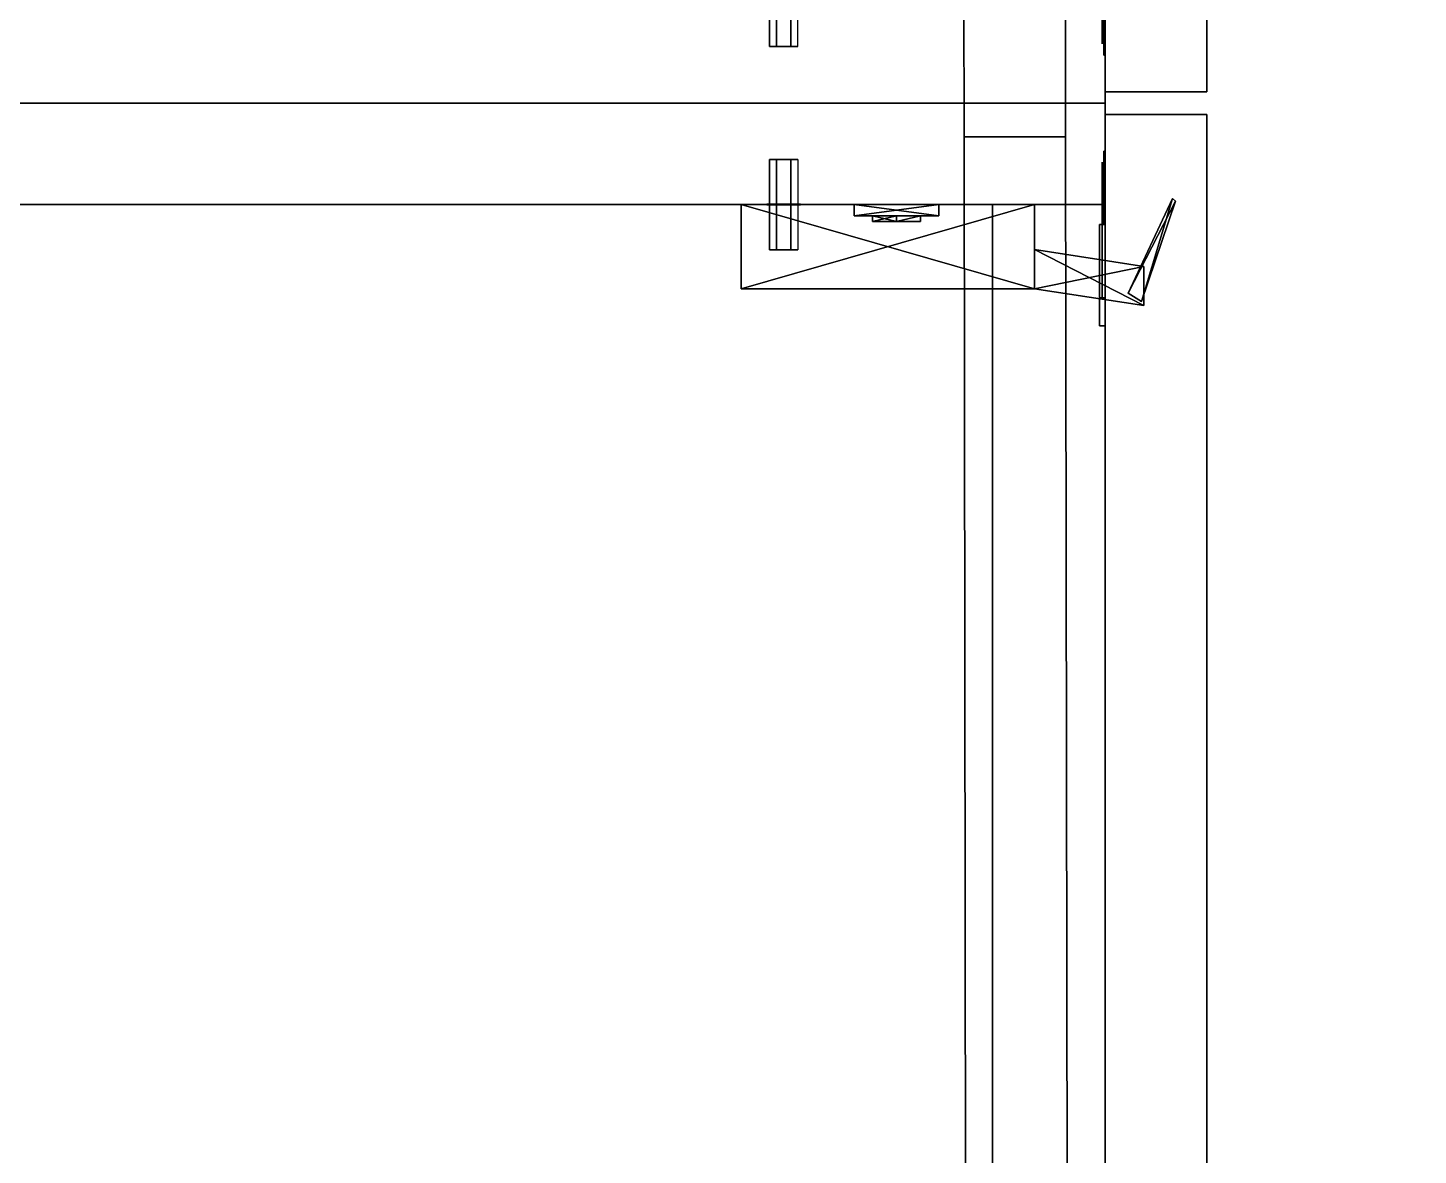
# Model space of a CAD drawing. Extents: x 0 to 3022, y -4615 to 0.
# Drawn here: x 509 to 755.5, y -2079.9 to -1880.1 of the extents above; entities that cross this region are included whole.
import ezdxf

# ---------------------------------------------------------------- set-up
doc = ezdxf.new("R2010")
doc.units = 0
for name, color, linetype in [('LAYER0', 7, 'CONTINUOUS'), ('LAYER1', 7, 'CONTINUOUS'), ('LAYER3', 7, 'CONTINUOUS'), ('LAYER32', 7, 'CONTINUOUS'), ('LAYER35', 254, 'CONTINUOUS'), ('LAYER4', 7, 'CONTINUOUS'), ('LAYER42', 253, 'CONTINUOUS'), ('LAYER43', 28, 'CONTINUOUS'), ('LAYER44', 253, 'CONTINUOUS'), ('LAYER45', 28, 'CONTINUOUS'), ('LAYER46', 253, 'CONTINUOUS'), ('LAYER47', 253, 'CONTINUOUS'), ('LAYER52', 7, 'CONTINUOUS'), ('LAYER7', 7, 'CONTINUOUS'), ('LAYER79', 254, 'CONTINUOUS'), ('LAYER83', 253, 'CONTINUOUS'), ('LAYER84', 28, 'CONTINUOUS'), ('LAYER86', 28, 'CONTINUOUS'), ('LAYER94', 253, 'CONTINUOUS'), ('LAYER95', 253, 'CONTINUOUS')]:
    doc.layers.add(name, color=color, linetype=linetype)

msp = doc.modelspace()

# ---------------------------------------------------------------- linework, layer by layer
at = {"layer": 'LAYER0', "invisible_edges": 1}
for points in [[(2992, 0), (0, -4167.22), (0, 0), (2992, 0)], [(2992, -4162.78, 5), (0, 0, 5), (0, -4167.22, 5), (2992, -4162.78, 5)], [(0, 0, 5), (2992, -4162.78, 5), (2992, 0, 5), (0, 0, 5)], [(0, -4167.22), (2992, 0), (2992, -4162.78), (0, -4167.22)]]:
    msp.add_3dface(points, dxfattribs=at)
at = {"layer": 'LAYER3', "invisible_edges": 1}
for points in [[(230, -2947.406, 2554), (700, -1911.406, 2554), (230, -1911.406, 2554), (230, -2947.406, 2554)], [(700, -1911.406, 2554), (230, -2947.406, 2554), (700, -2947.406, 2554), (700, -1911.406, 2554)], [(230, -1911.406, 2536), (700, -1911.406, 2554), (700, -1911.406, 2536), (230, -1911.406, 2536)], [(700, -1911.406, 2554), (230, -1911.406, 2536), (230, -1911.406, 2554), (700, -1911.406, 2554)], [(700, -2947.406, 2536), (230, -1911.406, 2536), (700, -1911.406, 2536), (700, -2947.406, 2536)], [(230, -1911.406, 2536), (700, -2947.406, 2536), (230, -2947.406, 2536), (230, -1911.406, 2536)], [(700, -2947.406, 2536), (700, -1911.406, 2554), (700, -2947.406, 2554), (700, -2947.406, 2536)], [(700, -1911.406, 2554), (700, -2947.406, 2536), (700, -1911.406, 2536), (700, -1911.406, 2554)]]:
    msp.add_3dface(points, dxfattribs=at)
at = {"layer": 'LAYER32', "invisible_edges": 1}
for points in [[(254.6, -1911.406, 2181), (680, -2947.406, 2181), (254.6, -2947.406, 2181), (254.6, -1911.406, 2181)], [(680, -2947.406, 2181), (254.6, -1911.406, 2181), (680, -1911.406, 2181), (680, -2947.406, 2181)], [(254.6, -1911.406, 2181), (680, -1911.406, 2199), (680, -1911.406, 2181), (254.6, -1911.406, 2181)], [(680, -1911.406, 2199), (254.6, -1911.406, 2181), (254.6, -1911.406, 2199), (680, -1911.406, 2199)], [(680, -1911.406, 2199), (254.6, -2947.406, 2199), (680, -2947.406, 2199), (680, -1911.406, 2199)], [(254.6, -2947.406, 2199), (680, -1911.406, 2199), (254.6, -1911.406, 2199), (254.6, -2947.406, 2199)], [(680, -1911.406, 2199), (680, -2947.406, 2181), (680, -1911.406, 2181), (680, -1911.406, 2199)], [(680, -2947.406, 2181), (680, -1911.406, 2199), (680, -2947.406, 2199), (680, -2947.406, 2181)]]:
    msp.add_3dface(points, dxfattribs=at)
at = {"layer": 'LAYER35'}
for points in [[(645.5, -1903.406, 2178.5), (640.5, -1903.406, 2178.5), (641.75, -1903.406, 2180.665), (644.25, -1903.406, 2180.665)], [(645.5, -1903.406, 2178.5), (644.25, -1903.406, 2176.335), (641.75, -1903.406, 2176.335), (640.5, -1903.406, 2178.5)], [(640, -1911.356, 2178.5), (646, -1911.356, 2178.5), (644.5, -1911.356, 2181.098), (641.5, -1911.356, 2181.098)], [(640, -1911.356, 2178.5), (646, -1911.356, 2178.5), (644.5, -1911.356, 2175.902), (641.5, -1911.356, 2175.902)], [(640, -1911.456, 2178.5), (646, -1911.456, 2178.5), (644.5, -1911.456, 2181.098), (641.5, -1911.456, 2181.098)], [(640, -1911.456, 2178.5), (646, -1911.456, 2178.5), (644.5, -1911.456, 2175.902), (641.5, -1911.456, 2175.902)], [(645.5, -1919.406, 2178.5), (640.5, -1919.406, 2178.5), (641.75, -1919.406, 2180.665), (644.25, -1919.406, 2180.665)], [(645.5, -1919.406, 2178.5), (644.25, -1919.406, 2176.335), (641.75, -1919.406, 2176.335), (640.5, -1919.406, 2178.5)]]:
    msp.add_3dface(points, dxfattribs=at)
at = {"layer": 'LAYER4', "invisible_edges": 1}
for points in [[(230, -1911.406, 1826), (700, -2947.406, 1826), (230, -2947.406, 1826), (230, -1911.406, 1826)], [(700, -2947.406, 1826), (230, -1911.406, 1826), (700, -1911.406, 1826), (700, -2947.406, 1826)], [(230, -1911.406, 1826), (700, -1911.406, 1844), (700, -1911.406, 1826), (230, -1911.406, 1826)], [(700, -1911.406, 1844), (230, -1911.406, 1826), (230, -1911.406, 1844), (700, -1911.406, 1844)], [(700, -1911.406, 1844), (230, -2947.406, 1844), (700, -2947.406, 1844), (700, -1911.406, 1844)], [(230, -2947.406, 1844), (700, -1911.406, 1844), (230, -1911.406, 1844), (230, -2947.406, 1844)], [(700, -1911.406, 1844), (700, -2947.406, 1826), (700, -1911.406, 1826), (700, -1911.406, 1844)], [(700, -2947.406, 1826), (700, -1911.406, 1844), (700, -2947.406, 1844), (700, -2947.406, 1826)]]:
    msp.add_3dface(points, dxfattribs=at)
at = {"layer": 'LAYER42', "invisible_edges": 1}
for points in [[(700, -2427.906, 2552), (700, -1895.406, 1800), (700, -2427.906, 1800), (700, -2427.906, 2552)], [(700, -1895.406, 1800), (700, -2427.906, 2552), (700, -1895.406, 2552), (700, -1895.406, 1800)], [(718, -2427.906, 1800), (700, -1895.406, 1800), (718, -1895.406, 1800), (718, -2427.906, 1800)], [(700, -1895.406, 1800), (718, -2427.906, 1800), (700, -2427.906, 1800), (700, -1895.406, 1800)], [(718, -1895.406, 2552), (700, -1895.406, 1800), (700, -1895.406, 2552), (718, -1895.406, 2552)], [(700, -1895.406, 1800), (718, -1895.406, 2552), (718, -1895.406, 1800), (700, -1895.406, 1800)], [(700, -2427.906, 2552), (718, -1895.406, 2552), (700, -1895.406, 2552), (700, -2427.906, 2552)], [(718, -1895.406, 2552), (700, -2427.906, 2552), (718, -2427.906, 2552), (718, -1895.406, 2552)], [(718, -1895.406, 2552), (718, -2427.906, 1800), (718, -1895.406, 1800), (718, -1895.406, 2552)], [(718, -2427.906, 1800), (718, -1895.406, 2552), (718, -2427.906, 2552), (718, -2427.906, 1800)]]:
    msp.add_3dface(points, dxfattribs=at)
at = {"layer": 'LAYER43'}
for points, invisible_edges in [([(699.75, -1902.896, 1923.025), (699.75, -1901.906, 1928), (699.75, -1903.906, 1928), (699.75, -1903.906, 1922.5)], 10), ([(699.75, -1901.906, 1928), (699.75, -1902.896, 1932.975), (699.75, -1903.906, 1933.5), (699.75, -1903.906, 1928)], 10), ([(699.75, -1905.714, 1918.808), (699.75, -1902.896, 1923.025), (699.75, -1903.906, 1922.5), (699.75, -1907.406, 1922.5)], 10), ([(699.75, -1902.896, 1932.975), (699.75, -1905.714, 1937.192), (699.75, -1907.406, 1933.5), (699.75, -1903.906, 1933.5)], 10), ([(699.5, -1903.906, 1933.5), (699.5, -1903.906, 1922.5), (699.5, -1910.906, 1922.5), (699.5, -1910.697, 1933.317)], 4), ([(699.75, -1909.931, 1915.99), (699.75, -1905.714, 1918.808), (699.75, -1907.406, 1922.5), (699.75, -1910.906, 1922.5)], 10), ([(699.75, -1905.714, 1937.192), (699.75, -1909.931, 1940.01), (699.75, -1910.906, 1933.5), (699.75, -1907.406, 1933.5)], 10), ([(699.75, -1914.906, 1915), (699.75, -1909.931, 1915.99), (699.75, -1910.906, 1922.5), (699.75, -1914.906, 1919)], 2), ([(699.75, -1909.931, 1940.01), (699.75, -1914.906, 1941), (699.75, -1914.906, 1937), (699.75, -1910.906, 1933.5)], 8), ([(699.5, -1910.697, 1933.317), (699.5, -1910.906, 1922.5), (699.5, -1914.906, 1919), (699.5, -1914.906, 1937)], 5), ([(699, -1932.906, 1907), (699, -1927.906, 1919), (699, -1914.906, 1919), (699, -1914.906, 1907)], 1), ([(699, -1932.906, 1949), (699, -1927.906, 1937), (699, -1914.906, 1937), (699, -1914.906, 1949)], 1), ([(699.5, -1914.906, 1937), (699.5, -1914.906, 1919), (699.5, -1927.906, 1919), (699.5, -1927.906, 1937)], 1), ([(699, -1932.906, 1949), (699, -1932.906, 1907), (699, -1927.906, 1919), (699, -1927.906, 1937)], 10)]:
    msp.add_3dface(points, dxfattribs=dict(at, invisible_edges=invisible_edges))
for points in [[(699, -1932.906, 1907), (699, -1914.906, 1907), (699, -1914.906, 1907), (699, -1932.906, 1907)], [(699, -1932.906, 1949), (699, -1914.906, 1949), (699, -1914.906, 1949), (699, -1932.906, 1949)], [(699, -1927.906, 1919), (700, -1927.906, 1919), (700, -1914.906, 1919), (699, -1914.906, 1919)], [(699, -1914.906, 1919), (700, -1914.906, 1919), (700, -1914.906, 1907), (699, -1914.906, 1907)], [(699, -1914.906, 1907), (700, -1914.906, 1907), (700, -1932.906, 1907), (699, -1932.906, 1907)], [(699, -1927.906, 1937), (700, -1927.906, 1937), (700, -1914.906, 1937), (699, -1914.906, 1937)], [(699, -1914.906, 1937), (700, -1914.906, 1937), (700, -1914.906, 1949), (699, -1914.906, 1949)], [(699, -1914.906, 1949), (700, -1914.906, 1949), (700, -1932.906, 1949), (699, -1932.906, 1949)], [(700, -1914.906, 1919), (700, -1914.906, 1907), (700, -1914.906, 1919)], [(700, -1914.906, 1937), (700, -1914.906, 1949), (700, -1914.906, 1937)], [(700, -1932.906, 1907), (700, -1914.906, 1907), (700, -1914.906, 1949), (700, -1932.906, 1949)], [(699, -1927.906, 1919), (700, -1927.906, 1919), (700, -1927.906, 1937), (699, -1927.906, 1937)], [(700, -1927.906, 1919), (700, -1927.906, 1937), (700, -1927.906, 1919)], [(699, -1932.906, 1949), (700, -1932.906, 1949), (699, -1932.906, 1949)], [(700, -1932.906, 1907), (700, -1932.906, 1949), (699, -1932.906, 1949), (699, -1932.906, 1907)]]:
    msp.add_3dface(points, dxfattribs=at)
at = {"layer": 'LAYER44'}
for points in [[(711.9226, -1910.324, 1922.348), (712.5, -1910.815, 1922.348), (704.0754, -1927.098, 1922.348), (711.9226, -1910.324, 1922.348)], [(704.0754, -1927.098, 1933.652), (706.4556, -1928.588, 1933.652), (711.9226, -1910.324, 1933.652), (704.0754, -1927.098, 1933.652)], [(711.9226, -1910.324, 1933.652), (706.4556, -1928.588, 1933.652), (712.5, -1910.815, 1933.652), (711.9226, -1910.324, 1933.652)], [(687.5, -1911.406, 1921.217), (687.5, -1926.327, 1921.217), (635.5, -1911.406, 1921.217), (687.5, -1911.406, 1921.217)], [(635.5, -1911.406, 1921.217), (687.5, -1926.327, 1921.217), (635.5, -1926.327, 1921.217), (635.5, -1911.406, 1921.217)], [(635.5, -1911.406, 1921.217), (635.5, -1926.327, 1921.217), (635.5, -1911.406, 1934.783), (635.5, -1911.406, 1921.217)], [(635.5, -1911.406, 1934.783), (635.5, -1926.327, 1921.217), (635.5, -1926.327, 1934.783), (635.5, -1911.406, 1934.783)], [(635.5, -1911.406, 1934.783), (635.5, -1926.327, 1934.783), (687.5, -1911.406, 1934.783), (635.5, -1911.406, 1934.783)], [(687.5, -1911.406, 1934.783), (635.5, -1926.327, 1934.783), (687.5, -1926.327, 1934.783), (687.5, -1911.406, 1934.783)], [(670.5, -1913.396, 1954), (670.5, -1911.406, 1954), (655.5, -1911.406, 1954), (670.5, -1913.396, 1954)], [(670.5, -1913.396, 1954), (655.5, -1911.406, 1954), (655.5, -1913.396, 1954), (670.5, -1913.396, 1954)], [(655.5, -1913.396, 1954), (655.5, -1911.406, 1954), (655.5, -1911.406, 1902), (655.5, -1913.396, 1954)], [(655.5, -1913.396, 1954), (655.5, -1911.406, 1902), (655.5, -1913.396, 1902), (655.5, -1913.396, 1954)], [(655.5, -1913.396, 1902), (655.5, -1911.406, 1902), (670.5, -1911.406, 1902), (655.5, -1913.396, 1902)], [(655.5, -1913.396, 1902), (670.5, -1911.406, 1902), (670.5, -1913.396, 1902), (655.5, -1913.396, 1902)], [(670.5, -1911.406, 1902), (670.5, -1911.406, 1954), (670.5, -1913.396, 1954), (670.5, -1911.406, 1902)], [(670.5, -1911.406, 1902), (670.5, -1913.396, 1954), (670.5, -1913.396, 1902), (670.5, -1911.406, 1902)], [(704.0754, -1927.098, 1922.348), (712.5, -1910.815, 1922.348), (706.4556, -1928.588, 1922.348), (704.0754, -1927.098, 1922.348)], [(712.5, -1910.815, 1922.348), (712.5, -1910.815, 1933.652), (706.4556, -1928.588, 1922.348), (712.5, -1910.815, 1922.348)], [(706.4556, -1928.588, 1922.348), (712.5, -1910.815, 1933.652), (706.4556, -1928.588, 1933.652), (706.4556, -1928.588, 1922.348)], [(670.5, -1913.396, 1902), (670.5, -1913.396, 1954), (655.5, -1913.396, 1954), (670.5, -1913.396, 1902)], [(670.5, -1913.396, 1902), (655.5, -1913.396, 1954), (655.5, -1913.396, 1902), (670.5, -1913.396, 1902)], [(663, -1914.39, 1941.291), (658.7573, -1914.39, 1946.087), (663, -1913.396, 1941.291), (663, -1914.39, 1941.291)], [(663, -1913.396, 1941.291), (658.7573, -1914.39, 1946.087), (658.7573, -1913.396, 1946.087), (663, -1913.396, 1941.291)], [(658.7573, -1914.39, 1946.087), (663, -1914.39, 1950.883), (658.7573, -1913.396, 1946.087), (658.7573, -1914.39, 1946.087)], [(658.7573, -1913.396, 1946.087), (663, -1914.39, 1950.883), (663, -1913.396, 1950.883), (658.7573, -1913.396, 1946.087)], [(663, -1913.396, 1950.883), (658.7573, -1913.396, 1946.087), (663, -1913.396, 1941.291), (663, -1913.396, 1950.883)], [(663, -1914.39, 1905.117), (658.7573, -1914.39, 1909.913), (663, -1913.396, 1905.117), (663, -1914.39, 1905.117)], [(663, -1913.396, 1905.117), (658.7573, -1914.39, 1909.913), (658.7573, -1913.396, 1909.913), (663, -1913.396, 1905.117)], [(658.7573, -1914.39, 1909.913), (663, -1914.39, 1914.709), (658.7573, -1913.396, 1909.913), (658.7573, -1914.39, 1909.913)], [(658.7573, -1913.396, 1909.913), (663, -1914.39, 1914.709), (663, -1913.396, 1914.709), (658.7573, -1913.396, 1909.913)], [(663, -1913.396, 1914.709), (658.7573, -1913.396, 1909.913), (663, -1913.396, 1905.117), (663, -1913.396, 1914.709)], [(663, -1914.39, 1950.883), (658.7573, -1914.39, 1946.087), (667.2426, -1914.39, 1946.087), (663, -1914.39, 1950.883)], [(667.2426, -1914.39, 1946.087), (658.7573, -1914.39, 1946.087), (663, -1914.39, 1941.291), (667.2426, -1914.39, 1946.087)], [(663, -1914.39, 1914.709), (658.7573, -1914.39, 1909.913), (667.2426, -1914.39, 1909.913), (663, -1914.39, 1914.709)], [(667.2426, -1914.39, 1909.913), (658.7573, -1914.39, 1909.913), (663, -1914.39, 1905.117), (667.2426, -1914.39, 1909.913)], [(667.2426, -1914.39, 1946.087), (663, -1914.39, 1941.291), (667.2426, -1913.396, 1946.087), (667.2426, -1914.39, 1946.087)], [(667.2426, -1913.396, 1946.087), (663, -1914.39, 1941.291), (663, -1913.396, 1941.291), (667.2426, -1913.396, 1946.087)], [(663, -1913.396, 1950.883), (663, -1913.396, 1941.291), (667.2426, -1913.396, 1946.087), (663, -1913.396, 1950.883)], [(663, -1913.396, 1950.883), (663, -1914.39, 1950.883), (667.2426, -1913.396, 1946.087), (663, -1913.396, 1950.883)], [(667.2426, -1913.396, 1946.087), (663, -1914.39, 1950.883), (667.2426, -1914.39, 1946.087), (667.2426, -1913.396, 1946.087)], [(667.2426, -1914.39, 1909.913), (663, -1914.39, 1905.117), (667.2426, -1913.396, 1909.913), (667.2426, -1914.39, 1909.913)], [(667.2426, -1913.396, 1909.913), (663, -1914.39, 1905.117), (663, -1913.396, 1905.117), (667.2426, -1913.396, 1909.913)], [(663, -1913.396, 1914.709), (663, -1913.396, 1905.117), (667.2426, -1913.396, 1909.913), (663, -1913.396, 1914.709)], [(663, -1913.396, 1914.709), (663, -1914.39, 1914.709), (667.2426, -1913.396, 1909.913), (663, -1913.396, 1914.709)], [(667.2426, -1913.396, 1909.913), (663, -1914.39, 1914.709), (667.2426, -1914.39, 1909.913), (667.2426, -1913.396, 1909.913)], [(706.8654, -1922.348, 1921.217), (706.8654, -1929.312, 1921.217), (687.5, -1919.364, 1921.217), (706.8654, -1922.348, 1921.217)], [(687.5, -1919.364, 1921.217), (706.8654, -1929.312, 1921.217), (687.5, -1926.327, 1921.217), (687.5, -1919.364, 1921.217)], [(687.5, -1919.364, 1934.783), (687.5, -1926.327, 1934.783), (706.8654, -1922.348, 1934.783), (687.5, -1919.364, 1934.783)], [(706.8654, -1922.348, 1934.783), (687.5, -1926.327, 1934.783), (706.8654, -1929.312, 1934.783), (706.8654, -1922.348, 1934.783)], [(687.5, -1926.327, 1921.217), (687.5, -1926.327, 1934.783), (635.5, -1926.327, 1921.217), (687.5, -1926.327, 1921.217)], [(635.5, -1926.327, 1921.217), (687.5, -1926.327, 1934.783), (635.5, -1926.327, 1934.783), (635.5, -1926.327, 1921.217)], [(706.8654, -1929.312, 1921.217), (706.8654, -1929.312, 1934.783), (687.5, -1926.327, 1921.217), (706.8654, -1929.312, 1921.217)], [(687.5, -1926.327, 1921.217), (706.8654, -1929.312, 1934.783), (687.5, -1926.327, 1934.783), (687.5, -1926.327, 1921.217)]]:
    msp.add_3dface(points, dxfattribs=at)
at = {"layer": 'LAYER45'}
for points, invisible_edges in [([(699.75, -1902.896, 2447.025), (699.75, -1901.906, 2452), (699.75, -1903.906, 2452), (699.75, -1903.906, 2446.5)], 10), ([(699.75, -1901.906, 2452), (699.75, -1902.896, 2456.975), (699.75, -1903.906, 2457.5), (699.75, -1903.906, 2452)], 10), ([(699.75, -1905.714, 2442.808), (699.75, -1902.896, 2447.025), (699.75, -1903.906, 2446.5), (699.75, -1907.406, 2446.5)], 10), ([(699.75, -1902.896, 2456.975), (699.75, -1905.714, 2461.192), (699.75, -1907.406, 2457.5), (699.75, -1903.906, 2457.5)], 10), ([(699.5, -1903.906, 2457.5), (699.5, -1903.906, 2446.5), (699.5, -1910.906, 2446.5), (699.5, -1910.697, 2457.317)], 4), ([(699.75, -1909.931, 2439.99), (699.75, -1905.714, 2442.808), (699.75, -1907.406, 2446.5), (699.75, -1910.906, 2446.5)], 10), ([(699.75, -1905.714, 2461.192), (699.75, -1909.931, 2464.01), (699.75, -1910.906, 2457.5), (699.75, -1907.406, 2457.5)], 10), ([(699.75, -1914.906, 2439), (699.75, -1909.931, 2439.99), (699.75, -1910.906, 2446.5), (699.75, -1914.906, 2443)], 2), ([(699.75, -1909.931, 2464.01), (699.75, -1914.906, 2465), (699.75, -1914.906, 2461), (699.75, -1910.906, 2457.5)], 8), ([(699.5, -1910.697, 2457.317), (699.5, -1910.906, 2446.5), (699.5, -1914.906, 2443), (699.5, -1914.906, 2461)], 5), ([(699, -1932.906, 2431), (699, -1927.906, 2443), (699, -1914.906, 2443), (699, -1914.906, 2431)], 1), ([(699, -1932.906, 2473), (699, -1927.906, 2461), (699, -1914.906, 2461), (699, -1914.906, 2473)], 1), ([(699.5, -1914.906, 2461), (699.5, -1914.906, 2443), (699.5, -1927.906, 2443), (699.5, -1927.906, 2461)], 1), ([(699, -1932.906, 2473), (699, -1932.906, 2431), (699, -1927.906, 2443), (699, -1927.906, 2461)], 10)]:
    msp.add_3dface(points, dxfattribs=dict(at, invisible_edges=invisible_edges))
for points in [[(699, -1932.906, 2431), (699, -1914.906, 2431), (699, -1914.906, 2431), (699, -1932.906, 2431)], [(699, -1932.906, 2473), (699, -1914.906, 2473), (699, -1914.906, 2473), (699, -1932.906, 2473)], [(699, -1927.906, 2443), (700, -1927.906, 2443), (700, -1914.906, 2443), (699, -1914.906, 2443)], [(699, -1914.906, 2443), (700, -1914.906, 2443), (700, -1914.906, 2431), (699, -1914.906, 2431)], [(699, -1914.906, 2431), (700, -1914.906, 2431), (700, -1932.906, 2431), (699, -1932.906, 2431)], [(699, -1927.906, 2461), (700, -1927.906, 2461), (700, -1914.906, 2461), (699, -1914.906, 2461)], [(699, -1914.906, 2461), (700, -1914.906, 2461), (700, -1914.906, 2473), (699, -1914.906, 2473)], [(699, -1914.906, 2473), (700, -1914.906, 2473), (700, -1932.906, 2473), (699, -1932.906, 2473)], [(700, -1914.906, 2443), (700, -1914.906, 2431), (700, -1914.906, 2443)], [(700, -1914.906, 2461), (700, -1914.906, 2473), (700, -1914.906, 2461)], [(700, -1932.906, 2431), (700, -1914.906, 2431), (700, -1914.906, 2473), (700, -1932.906, 2473)], [(699, -1927.906, 2443), (700, -1927.906, 2443), (700, -1927.906, 2461), (699, -1927.906, 2461)], [(700, -1927.906, 2443), (700, -1927.906, 2461), (700, -1927.906, 2443)], [(699, -1932.906, 2473), (700, -1932.906, 2473), (699, -1932.906, 2473)], [(700, -1932.906, 2431), (700, -1932.906, 2473), (699, -1932.906, 2473), (699, -1932.906, 2431)]]:
    msp.add_3dface(points, dxfattribs=at)
at = {"layer": 'LAYER46'}
for points in [[(711.9226, -1910.324, 2446.348), (712.5, -1910.815, 2446.348), (704.0754, -1927.098, 2446.348), (711.9226, -1910.324, 2446.348)], [(704.0754, -1927.098, 2457.652), (706.4556, -1928.588, 2457.652), (711.9226, -1910.324, 2457.652), (704.0754, -1927.098, 2457.652)], [(711.9226, -1910.324, 2457.652), (706.4556, -1928.588, 2457.652), (712.5, -1910.815, 2457.652), (711.9226, -1910.324, 2457.652)], [(687.5, -1911.406, 2445.217), (687.5, -1926.327, 2445.217), (635.5, -1911.406, 2445.217), (687.5, -1911.406, 2445.217)], [(635.5, -1911.406, 2445.217), (687.5, -1926.327, 2445.217), (635.5, -1926.327, 2445.217), (635.5, -1911.406, 2445.217)], [(635.5, -1911.406, 2445.217), (635.5, -1926.327, 2445.217), (635.5, -1911.406, 2458.783), (635.5, -1911.406, 2445.217)], [(635.5, -1911.406, 2458.783), (635.5, -1926.327, 2445.217), (635.5, -1926.327, 2458.783), (635.5, -1911.406, 2458.783)], [(635.5, -1911.406, 2458.783), (635.5, -1926.327, 2458.783), (687.5, -1911.406, 2458.783), (635.5, -1911.406, 2458.783)], [(687.5, -1911.406, 2458.783), (635.5, -1926.327, 2458.783), (687.5, -1926.327, 2458.783), (687.5, -1911.406, 2458.783)], [(670.5, -1913.396, 2478), (670.5, -1911.406, 2478), (655.5, -1911.406, 2478), (670.5, -1913.396, 2478)], [(670.5, -1913.396, 2478), (655.5, -1911.406, 2478), (655.5, -1913.396, 2478), (670.5, -1913.396, 2478)], [(655.5, -1913.396, 2478), (655.5, -1911.406, 2478), (655.5, -1911.406, 2426), (655.5, -1913.396, 2478)], [(655.5, -1913.396, 2478), (655.5, -1911.406, 2426), (655.5, -1913.396, 2426), (655.5, -1913.396, 2478)], [(655.5, -1913.396, 2426), (655.5, -1911.406, 2426), (670.5, -1911.406, 2426), (655.5, -1913.396, 2426)], [(655.5, -1913.396, 2426), (670.5, -1911.406, 2426), (670.5, -1913.396, 2426), (655.5, -1913.396, 2426)], [(670.5, -1911.406, 2426), (670.5, -1911.406, 2478), (670.5, -1913.396, 2478), (670.5, -1911.406, 2426)], [(670.5, -1911.406, 2426), (670.5, -1913.396, 2478), (670.5, -1913.396, 2426), (670.5, -1911.406, 2426)], [(704.0754, -1927.098, 2446.348), (712.5, -1910.815, 2446.348), (706.4556, -1928.588, 2446.348), (704.0754, -1927.098, 2446.348)], [(712.5, -1910.815, 2446.348), (712.5, -1910.815, 2457.652), (706.4556, -1928.588, 2446.348), (712.5, -1910.815, 2446.348)], [(706.4556, -1928.588, 2446.348), (712.5, -1910.815, 2457.652), (706.4556, -1928.588, 2457.652), (706.4556, -1928.588, 2446.348)], [(670.5, -1913.396, 2426), (670.5, -1913.396, 2478), (655.5, -1913.396, 2478), (670.5, -1913.396, 2426)], [(670.5, -1913.396, 2426), (655.5, -1913.396, 2478), (655.5, -1913.396, 2426), (670.5, -1913.396, 2426)], [(663, -1914.39, 2465.291), (658.7573, -1914.39, 2470.087), (663, -1913.396, 2465.291), (663, -1914.39, 2465.291)], [(663, -1913.396, 2465.291), (658.7573, -1914.39, 2470.087), (658.7573, -1913.396, 2470.087), (663, -1913.396, 2465.291)], [(658.7573, -1914.39, 2470.087), (663, -1914.39, 2474.883), (658.7573, -1913.396, 2470.087), (658.7573, -1914.39, 2470.087)], [(658.7573, -1913.396, 2470.087), (663, -1914.39, 2474.883), (663, -1913.396, 2474.883), (658.7573, -1913.396, 2470.087)], [(663, -1913.396, 2474.883), (658.7573, -1913.396, 2470.087), (663, -1913.396, 2465.291), (663, -1913.396, 2474.883)], [(663, -1914.39, 2429.117), (658.7573, -1914.39, 2433.913), (663, -1913.396, 2429.117), (663, -1914.39, 2429.117)], [(663, -1913.396, 2429.117), (658.7573, -1914.39, 2433.913), (658.7573, -1913.396, 2433.913), (663, -1913.396, 2429.117)], [(658.7573, -1914.39, 2433.913), (663, -1914.39, 2438.709), (658.7573, -1913.396, 2433.913), (658.7573, -1914.39, 2433.913)], [(658.7573, -1913.396, 2433.913), (663, -1914.39, 2438.709), (663, -1913.396, 2438.709), (658.7573, -1913.396, 2433.913)], [(663, -1913.396, 2438.709), (658.7573, -1913.396, 2433.913), (663, -1913.396, 2429.117), (663, -1913.396, 2438.709)], [(663, -1914.39, 2474.883), (658.7573, -1914.39, 2470.087), (667.2426, -1914.39, 2470.087), (663, -1914.39, 2474.883)], [(667.2426, -1914.39, 2470.087), (658.7573, -1914.39, 2470.087), (663, -1914.39, 2465.291), (667.2426, -1914.39, 2470.087)], [(663, -1914.39, 2438.709), (658.7573, -1914.39, 2433.913), (667.2426, -1914.39, 2433.913), (663, -1914.39, 2438.709)], [(667.2426, -1914.39, 2433.913), (658.7573, -1914.39, 2433.913), (663, -1914.39, 2429.117), (667.2426, -1914.39, 2433.913)], [(667.2426, -1914.39, 2470.087), (663, -1914.39, 2465.291), (667.2426, -1913.396, 2470.087), (667.2426, -1914.39, 2470.087)], [(667.2426, -1913.396, 2470.087), (663, -1914.39, 2465.291), (663, -1913.396, 2465.291), (667.2426, -1913.396, 2470.087)], [(663, -1913.396, 2474.883), (663, -1913.396, 2465.291), (667.2426, -1913.396, 2470.087), (663, -1913.396, 2474.883)], [(663, -1913.396, 2474.883), (663, -1914.39, 2474.883), (667.2426, -1913.396, 2470.087), (663, -1913.396, 2474.883)], [(667.2426, -1913.396, 2470.087), (663, -1914.39, 2474.883), (667.2426, -1914.39, 2470.087), (667.2426, -1913.396, 2470.087)], [(667.2426, -1914.39, 2433.913), (663, -1914.39, 2429.117), (667.2426, -1913.396, 2433.913), (667.2426, -1914.39, 2433.913)], [(667.2426, -1913.396, 2433.913), (663, -1914.39, 2429.117), (663, -1913.396, 2429.117), (667.2426, -1913.396, 2433.913)], [(663, -1913.396, 2438.709), (663, -1913.396, 2429.117), (667.2426, -1913.396, 2433.913), (663, -1913.396, 2438.709)], [(663, -1913.396, 2438.709), (663, -1914.39, 2438.709), (667.2426, -1913.396, 2433.913), (663, -1913.396, 2438.709)], [(667.2426, -1913.396, 2433.913), (663, -1914.39, 2438.709), (667.2426, -1914.39, 2433.913), (667.2426, -1913.396, 2433.913)], [(706.8654, -1922.348, 2445.217), (706.8654, -1929.312, 2445.217), (687.5, -1919.364, 2445.217), (706.8654, -1922.348, 2445.217)], [(687.5, -1919.364, 2445.217), (706.8654, -1929.312, 2445.217), (687.5, -1926.327, 2445.217), (687.5, -1919.364, 2445.217)], [(687.5, -1919.364, 2458.783), (687.5, -1926.327, 2458.783), (706.8654, -1922.348, 2458.783), (687.5, -1919.364, 2458.783)], [(706.8654, -1922.348, 2458.783), (687.5, -1926.327, 2458.783), (706.8654, -1929.312, 2458.783), (706.8654, -1922.348, 2458.783)], [(687.5, -1926.327, 2445.217), (687.5, -1926.327, 2458.783), (635.5, -1926.327, 2445.217), (687.5, -1926.327, 2445.217)], [(635.5, -1926.327, 2445.217), (687.5, -1926.327, 2458.783), (635.5, -1926.327, 2458.783), (635.5, -1926.327, 2445.217)], [(706.8654, -1929.312, 2445.217), (706.8654, -1929.312, 2458.783), (687.5, -1926.327, 2445.217), (706.8654, -1929.312, 2445.217)], [(687.5, -1926.327, 2445.217), (706.8654, -1929.312, 2458.783), (687.5, -1926.327, 2458.783), (687.5, -1926.327, 2445.217)]]:
    msp.add_3dface(points, dxfattribs=at)
at = {"layer": 'LAYER47', "invisible_edges": 1}
for points in [[(230, -2965.406, 1823), (700, -285.4058, 1823), (230, -285.4058, 1823), (230, -2965.406, 1823)], [(700, -285.4058, 1823), (230, -2965.406, 1823), (700, -2965.406, 1823), (700, -285.4058, 1823)], [(700, -2965.406, 1805), (230, -285.4058, 1805), (700, -285.4058, 1805), (700, -2965.406, 1805)], [(230, -285.4058, 1805), (700, -2965.406, 1805), (230, -2965.406, 1805), (230, -285.4058, 1805)], [(700, -2965.406, 1805), (700, -285.4058, 1823), (700, -2965.406, 1823), (700, -2965.406, 1805)], [(700, -285.4058, 1823), (700, -2965.406, 1805), (700, -285.4058, 1805), (700, -285.4058, 1823)]]:
    msp.add_3dface(points, dxfattribs=at)
at = {"layer": 'LAYER52', "invisible_edges": 1}
for points in [[(230, -1893.406, 1825), (700, -1875.406, 1825), (700, -1893.406, 1825), (230, -1893.406, 1825)], [(700, -1875.406, 1825), (230, -1893.406, 1825), (230, -1875.406, 1825), (700, -1875.406, 1825)], [(230, -1875.406, 2555), (700, -1893.406, 2555), (700, -1875.406, 2555), (230, -1875.406, 2555)], [(700, -1893.406, 2555), (230, -1875.406, 2555), (230, -1893.406, 2555), (700, -1893.406, 2555)], [(700, -1893.406, 2555), (700, -1875.406, 1825), (700, -1875.406, 2555), (700, -1893.406, 2555)], [(700, -1875.406, 1825), (700, -1893.406, 2555), (700, -1893.406, 1825), (700, -1875.406, 1825)], [(700, -1893.406, 2555), (230, -1893.406, 1825), (700, -1893.406, 1825), (700, -1893.406, 2555)], [(230, -1893.406, 1825), (700, -1893.406, 2555), (230, -1893.406, 2555), (230, -1893.406, 1825)]]:
    msp.add_3dface(points, dxfattribs=at)
at = {"layer": 'LAYER7', "invisible_edges": 1}
for points in [[(230, -1911.406, 1825), (700, -1893.406, 1825), (700, -1911.406, 1825), (230, -1911.406, 1825)], [(700, -1893.406, 1825), (230, -1911.406, 1825), (230, -1893.406, 1825), (700, -1893.406, 1825)], [(230, -1893.406, 2555), (700, -1911.406, 2555), (700, -1893.406, 2555), (230, -1893.406, 2555)], [(700, -1911.406, 2555), (230, -1893.406, 2555), (230, -1911.406, 2555), (700, -1911.406, 2555)], [(700, -1893.406, 1825), (230, -1893.406, 2555), (700, -1893.406, 2555), (700, -1893.406, 1825)], [(230, -1893.406, 2555), (700, -1893.406, 1825), (230, -1893.406, 1825), (230, -1893.406, 2555)], [(700, -1893.406, 1825), (700, -1911.406, 2555), (700, -1911.406, 1825), (700, -1893.406, 1825)], [(700, -1911.406, 2555), (700, -1893.406, 1825), (700, -1893.406, 2555), (700, -1911.406, 2555)], [(230, -1911.406, 1825), (700, -1911.406, 2555), (230, -1911.406, 2555), (230, -1911.406, 1825)], [(700, -1911.406, 2555), (230, -1911.406, 1825), (700, -1911.406, 1825), (700, -1911.406, 2555)]]:
    msp.add_3dface(points, dxfattribs=at)
at = {"layer": 'LAYER79'}
for points in [[(645.5, -1883.406, 2178.5), (640.5, -1883.406, 2178.5), (641.75, -1883.406, 2180.665), (644.25, -1883.406, 2180.665)], [(645.5, -1883.406, 2178.5), (644.25, -1883.406, 2176.335), (641.75, -1883.406, 2176.335), (640.5, -1883.406, 2178.5)]]:
    msp.add_3dface(points, dxfattribs=at)
at = {"layer": 'LAYER83', "invisible_edges": 1}
for points in [[(700, -1358.906, 1800), (700, -1891.406, 2552), (700, -1358.906, 2552), (700, -1358.906, 1800)], [(700, -1891.406, 2552), (700, -1358.906, 1800), (700, -1891.406, 1800), (700, -1891.406, 2552)], [(700, -1358.906, 1800), (718, -1891.406, 1800), (700, -1891.406, 1800), (700, -1358.906, 1800)], [(718, -1891.406, 1800), (700, -1358.906, 1800), (718, -1358.906, 1800), (718, -1891.406, 1800)], [(718, -1358.906, 2552), (700, -1891.406, 2552), (718, -1891.406, 2552), (718, -1358.906, 2552)], [(700, -1891.406, 2552), (718, -1358.906, 2552), (700, -1358.906, 2552), (700, -1891.406, 2552)], [(718, -1891.406, 1800), (718, -1358.906, 2552), (718, -1891.406, 2552), (718, -1891.406, 1800)], [(718, -1358.906, 2552), (718, -1891.406, 1800), (718, -1358.906, 1800), (718, -1358.906, 2552)], [(718, -1891.406, 1800), (700, -1891.406, 2552), (700, -1891.406, 1800), (718, -1891.406, 1800)], [(700, -1891.406, 2552), (718, -1891.406, 1800), (718, -1891.406, 2552), (700, -1891.406, 2552)]]:
    msp.add_3dface(points, dxfattribs=at)
at = {"layer": 'LAYER84'}
for points, invisible_edges in [([(699.5, -1882.906, 1933.5), (699.5, -1882.906, 1922.5), (699.5, -1875.906, 1922.5), (699.5, -1876.115, 1933.317)], 4), ([(699.75, -1876.881, 1915.99), (699.75, -1881.098, 1918.808), (699.75, -1879.406, 1922.5), (699.75, -1875.906, 1922.5)], 10), ([(699.75, -1881.098, 1937.192), (699.75, -1876.881, 1940.01), (699.75, -1875.906, 1933.5), (699.75, -1879.406, 1933.5)], 10), ([(699.75, -1881.098, 1918.808), (699.75, -1883.917, 1923.025), (699.75, -1882.906, 1922.5), (699.75, -1879.406, 1922.5)], 10), ([(699.75, -1883.917, 1932.975), (699.75, -1881.098, 1937.192), (699.75, -1879.406, 1933.5), (699.75, -1882.906, 1933.5)], 10), ([(699.75, -1883.917, 1923.025), (699.75, -1884.906, 1928), (699.75, -1882.906, 1928), (699.75, -1882.906, 1922.5)], 10), ([(699.75, -1884.906, 1928), (699.75, -1883.917, 1932.975), (699.75, -1882.906, 1933.5), (699.75, -1882.906, 1928)], 10)]:
    msp.add_3dface(points, dxfattribs=dict(at, invisible_edges=invisible_edges))
at = {"layer": 'LAYER86'}
for points, invisible_edges in [([(699.5, -1882.906, 2457.5), (699.5, -1882.906, 2446.5), (699.5, -1875.906, 2446.5), (699.5, -1876.115, 2457.317)], 4), ([(699.75, -1876.881, 2439.99), (699.75, -1881.098, 2442.808), (699.75, -1879.406, 2446.5), (699.75, -1875.906, 2446.5)], 10), ([(699.75, -1881.098, 2461.192), (699.75, -1876.881, 2464.01), (699.75, -1875.906, 2457.5), (699.75, -1879.406, 2457.5)], 10), ([(699.75, -1881.098, 2442.808), (699.75, -1883.917, 2447.025), (699.75, -1882.906, 2446.5), (699.75, -1879.406, 2446.5)], 10), ([(699.75, -1883.917, 2456.975), (699.75, -1881.098, 2461.192), (699.75, -1879.406, 2457.5), (699.75, -1882.906, 2457.5)], 10), ([(699.75, -1883.917, 2447.025), (699.75, -1884.906, 2452), (699.75, -1882.906, 2452), (699.75, -1882.906, 2446.5)], 10), ([(699.75, -1884.906, 2452), (699.75, -1883.917, 2456.975), (699.75, -1882.906, 2457.5), (699.75, -1882.906, 2452)], 10)]:
    msp.add_3dface(points, dxfattribs=dict(at, invisible_edges=invisible_edges))
at = {"layer": 'LAYER94', "invisible_edges": 1}
for points in [[(690.6132, -301.3809, 2555), (674.9875, -1899.406, 2555), (672.6132, -301.4077, 2555), (690.6132, -301.3809, 2555)], [(672.6132, -301.4077, 2635), (692.9875, -1899.379, 2635), (690.6132, -301.3809, 2635), (672.6132, -301.4077, 2635)], [(672.6132, -301.4077, 2635), (674.9875, -1899.406, 2555), (674.9875, -1899.406, 2635), (672.6132, -301.4077, 2635)], [(674.9875, -1899.406, 2555), (672.6132, -301.4077, 2635), (672.6132, -301.4077, 2555), (674.9875, -1899.406, 2555)], [(692.9875, -1899.379, 2635), (672.6132, -301.4077, 2635), (674.9875, -1899.406, 2635), (692.9875, -1899.379, 2635)], [(674.9875, -1899.406, 2555), (690.6132, -301.3809, 2555), (692.9875, -1899.379, 2555), (674.9875, -1899.406, 2555)], [(690.6132, -301.3809, 2555), (692.9875, -1899.379, 2635), (692.9875, -1899.379, 2555), (690.6132, -301.3809, 2555)], [(692.9875, -1899.379, 2635), (690.6132, -301.3809, 2555), (690.6132, -301.3809, 2635), (692.9875, -1899.379, 2635)], [(692.9875, -1899.379, 2635), (674.9875, -1899.406, 2555), (692.9875, -1899.379, 2555), (692.9875, -1899.379, 2635)], [(674.9875, -1899.406, 2555), (692.9875, -1899.379, 2635), (674.9875, -1899.406, 2635), (674.9875, -1899.406, 2555)]]:
    msp.add_3dface(points, dxfattribs=at)
at = {"layer": 'LAYER95', "invisible_edges": 1}
for points in [[(692.9876, -1899.382, 2555), (677.2858, -3446.217, 2555), (674.9876, -1899.409, 2555), (692.9876, -1899.382, 2555)], [(674.9876, -1899.409, 2635), (692.9876, -1899.382, 2555), (674.9876, -1899.409, 2555), (674.9876, -1899.409, 2635)], [(692.9876, -1899.382, 2555), (674.9876, -1899.409, 2635), (692.9876, -1899.382, 2635), (692.9876, -1899.382, 2555)], [(674.9876, -1899.409, 2635), (695.2858, -3446.19, 2635), (692.9876, -1899.382, 2635), (674.9876, -1899.409, 2635)], [(674.9876, -1899.409, 2635), (677.2858, -3446.217, 2555), (677.2858, -3446.217, 2635), (674.9876, -1899.409, 2635)], [(677.2858, -3446.217, 2555), (674.9876, -1899.409, 2635), (674.9876, -1899.409, 2555), (677.2858, -3446.217, 2555)], [(695.2858, -3446.19, 2635), (674.9876, -1899.409, 2635), (677.2858, -3446.217, 2635), (695.2858, -3446.19, 2635)], [(677.2858, -3446.217, 2555), (692.9876, -1899.382, 2555), (695.2858, -3446.19, 2555), (677.2858, -3446.217, 2555)], [(692.9876, -1899.382, 2555), (695.2858, -3446.19, 2635), (695.2858, -3446.19, 2555), (692.9876, -1899.382, 2555)], [(695.2858, -3446.19, 2635), (692.9876, -1899.382, 2555), (692.9876, -1899.382, 2635), (695.2858, -3446.19, 2635)]]:
    msp.add_3dface(points, dxfattribs=at)

# ---------------------------------------------------------------- meshes
at = {"layer": 'LAYER1'}
mesh = msp.add_polymesh((5, 2), dxfattribs=at)
for k, corner in enumerate([(2842, -150, 2611), (150, -150, 2611), (2842, -4013, 2611), (2842, -150, 2611), (150, -4017, 2611), (2842, -4013, 2611), (150, -150, 2611), (150, -4017, 2611), (0, 0, 2611), (0, -4167.223, 2611)]):
    mesh.set_mesh_vertex(divmod(k, 2), corner)
at = {"layer": 'LAYER35'}
mesh = msp.add_polymesh((2, 6), dxfattribs=dict(at, n_close=True))
for k, corner in enumerate([(645.5, -1919.406, 2178.5), (644.25, -1919.406, 2180.665), (641.75, -1919.406, 2180.665), (640.5, -1919.406, 2178.5), (641.75, -1919.406, 2176.335), (644.25, -1919.406, 2176.335), (645.5, -1903.406, 2178.5), (644.25, -1903.406, 2180.665), (641.75, -1903.406, 2180.665), (640.5, -1903.406, 2178.5), (641.75, -1903.406, 2176.335), (644.25, -1903.406, 2176.335)]):
    mesh.set_mesh_vertex(divmod(k, 6), corner)
mesh = msp.add_polymesh((2, 6), dxfattribs=dict(at, n_close=True))
for k, corner in enumerate([(646, -1911.456, 2178.5), (644.5, -1911.456, 2181.098), (641.5, -1911.456, 2181.098), (640, -1911.456, 2178.5), (641.5, -1911.456, 2175.902), (644.5, -1911.456, 2175.902), (646, -1911.356, 2178.5), (644.5, -1911.356, 2181.098), (641.5, -1911.356, 2181.098), (640, -1911.356, 2178.5), (641.5, -1911.356, 2175.902), (644.5, -1911.356, 2175.902)]):
    mesh.set_mesh_vertex(divmod(k, 6), corner)
at = {"layer": 'LAYER43'}
mesh = msp.add_polymesh((2, 9), dxfattribs=at)
for k, corner in enumerate([(699.75, -1914.906, 1915), (699.75, -1909.931, 1915.99), (699.75, -1905.714, 1918.808), (699.75, -1902.896, 1923.025), (699.75, -1901.906, 1928), (699.75, -1902.896, 1932.975), (699.75, -1905.714, 1937.192), (699.75, -1909.931, 1940.01), (699.75, -1914.906, 1941), (700, -1914.906, 1915), (700, -1909.931, 1915.99), (700, -1905.714, 1918.808), (700, -1902.896, 1923.025), (700, -1901.906, 1928), (700, -1902.896, 1932.975), (700, -1905.714, 1937.192), (700, -1909.931, 1940.01), (700, -1914.906, 1941)]):
    mesh.set_mesh_vertex(divmod(k, 9), corner)
at = {"layer": 'LAYER45'}
mesh = msp.add_polymesh((2, 9), dxfattribs=at)
for k, corner in enumerate([(699.75, -1914.906, 2439), (699.75, -1909.931, 2439.99), (699.75, -1905.714, 2442.808), (699.75, -1902.896, 2447.025), (699.75, -1901.906, 2452), (699.75, -1902.896, 2456.975), (699.75, -1905.714, 2461.192), (699.75, -1909.931, 2464.01), (699.75, -1914.906, 2465), (700, -1914.906, 2439), (700, -1909.931, 2439.99), (700, -1905.714, 2442.808), (700, -1902.896, 2447.025), (700, -1901.906, 2452), (700, -1902.896, 2456.975), (700, -1905.714, 2461.192), (700, -1909.931, 2464.01), (700, -1914.906, 2465)]):
    mesh.set_mesh_vertex(divmod(k, 9), corner)
at = {"layer": 'LAYER79'}
mesh = msp.add_polymesh((2, 6), dxfattribs=dict(at, n_close=True))
for k, corner in enumerate([(645.5, -1867.406, 2178.5), (644.25, -1867.406, 2180.665), (641.75, -1867.406, 2180.665), (640.5, -1867.406, 2178.5), (641.75, -1867.406, 2176.335), (644.25, -1867.406, 2176.335), (645.5, -1883.406, 2178.5), (644.25, -1883.406, 2180.665), (641.75, -1883.406, 2180.665), (640.5, -1883.406, 2178.5), (641.75, -1883.406, 2176.335), (644.25, -1883.406, 2176.335)]):
    mesh.set_mesh_vertex(divmod(k, 6), corner)
at = {"layer": 'LAYER84'}
mesh = msp.add_polymesh((2, 9), dxfattribs=at)
for k, corner in enumerate([(699.75, -1871.906, 1915), (699.75, -1876.881, 1915.99), (699.75, -1881.098, 1918.808), (699.75, -1883.917, 1923.025), (699.75, -1884.906, 1928), (699.75, -1883.917, 1932.975), (699.75, -1881.098, 1937.192), (699.75, -1876.881, 1940.01), (699.75, -1871.906, 1941), (700, -1871.906, 1915), (700, -1876.881, 1915.99), (700, -1881.098, 1918.808), (700, -1883.917, 1923.025), (700, -1884.906, 1928), (700, -1883.917, 1932.975), (700, -1881.098, 1937.192), (700, -1876.881, 1940.01), (700, -1871.906, 1941)]):
    mesh.set_mesh_vertex(divmod(k, 9), corner)
at = {"layer": 'LAYER86'}
mesh = msp.add_polymesh((2, 9), dxfattribs=at)
for k, corner in enumerate([(699.75, -1871.906, 2439), (699.75, -1876.881, 2439.99), (699.75, -1881.098, 2442.808), (699.75, -1883.917, 2447.025), (699.75, -1884.906, 2452), (699.75, -1883.917, 2456.975), (699.75, -1881.098, 2461.192), (699.75, -1876.881, 2464.01), (699.75, -1871.906, 2465), (700, -1871.906, 2439), (700, -1876.881, 2439.99), (700, -1881.098, 2442.808), (700, -1883.917, 2447.025), (700, -1884.906, 2452), (700, -1883.917, 2456.975), (700, -1881.098, 2461.192), (700, -1876.881, 2464.01), (700, -1871.906, 2465)]):
    mesh.set_mesh_vertex(divmod(k, 9), corner)

doc.saveas('drawing.dxf')
